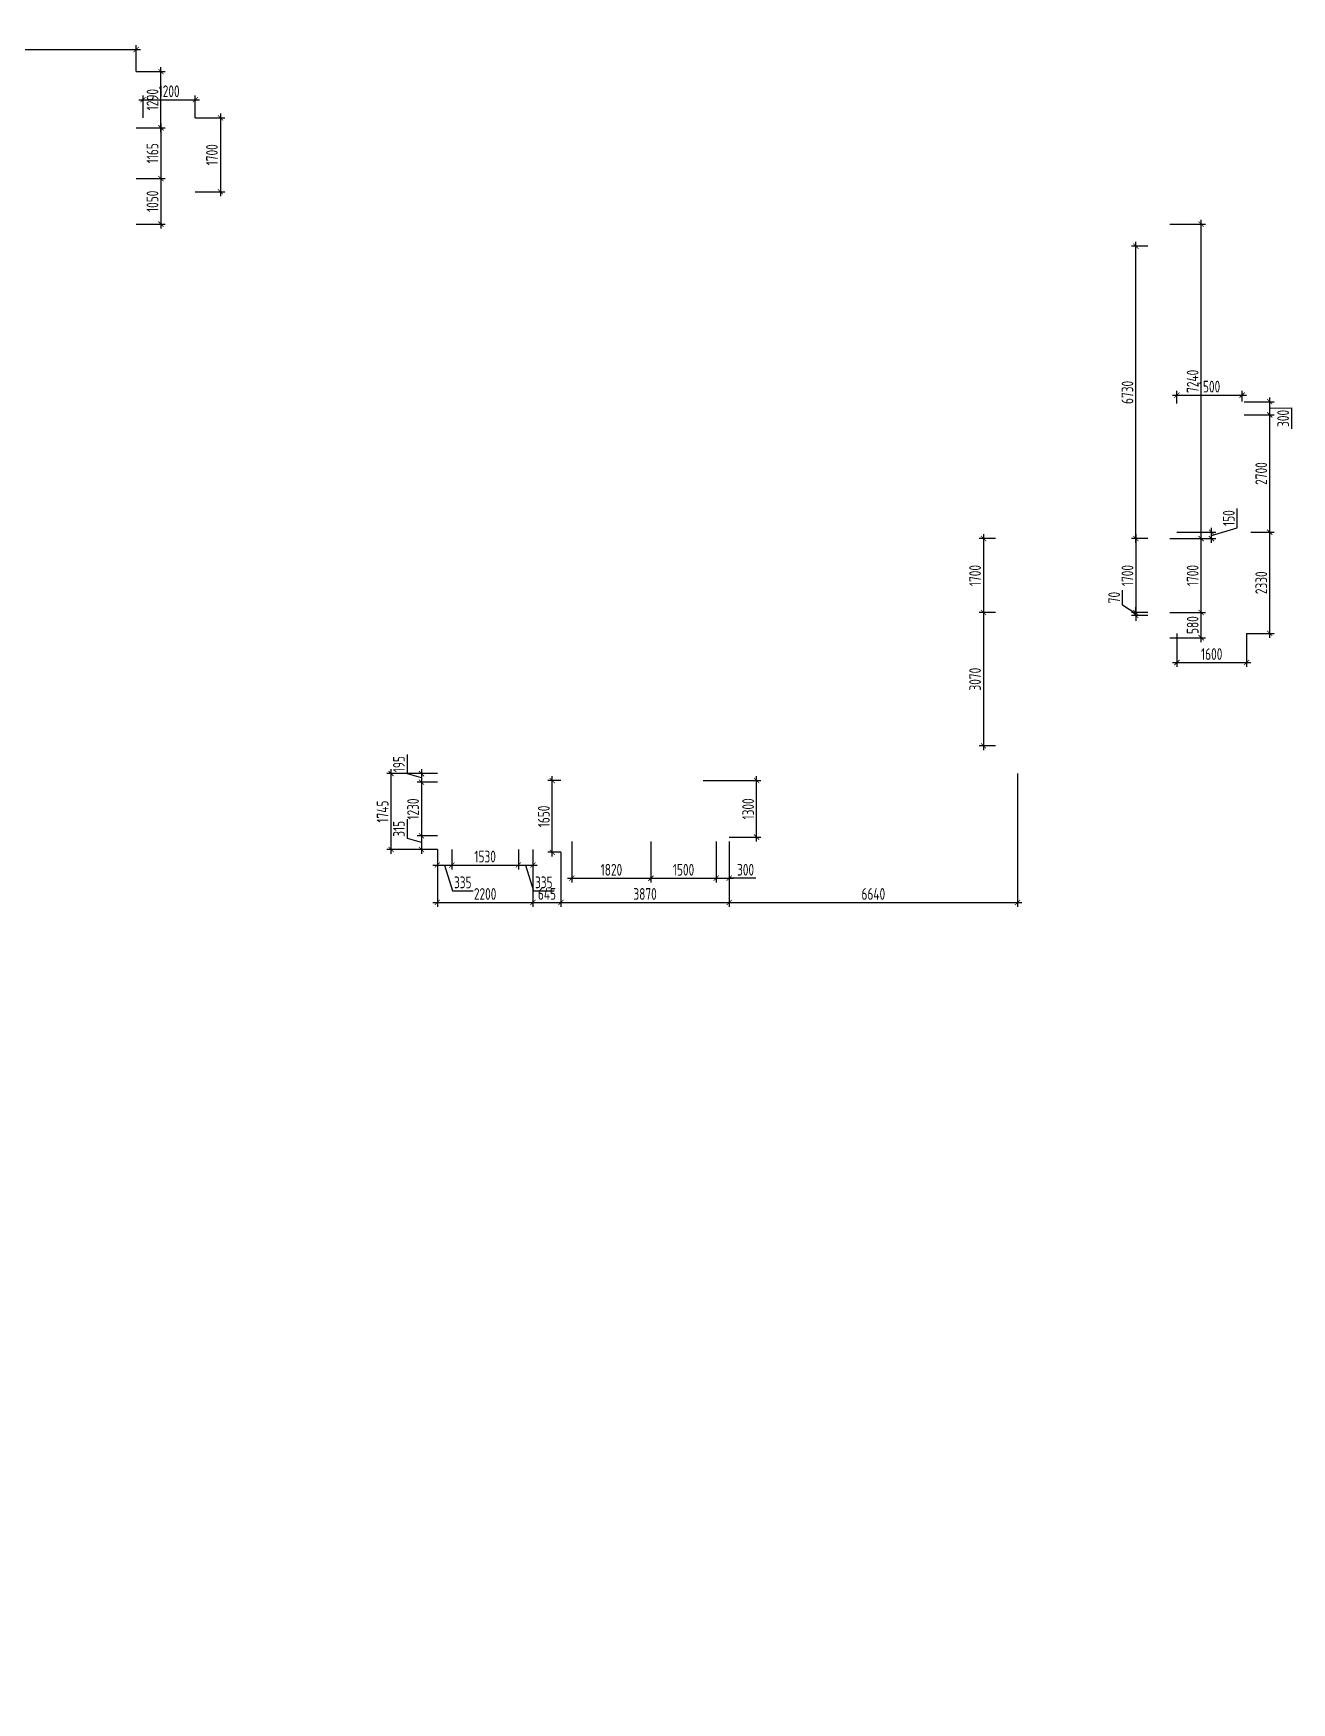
# Model space of a CAD drawing. Header units: millimetres. Extents: x -350007 to 536090, y -888 to 198380.
# Drawn here: x -180628 to -151664, y 93828 to 132251 of the extents above; entities that cross this region are included whole.
import ezdxf

# ---------------------------------------------------------------- set-up
doc = ezdxf.new("R2010")
doc.units = ezdxf.units.MM
doc.layers.add('АР_Размеры нов.', color=15, linetype='Continuous', lineweight=0)
doc.styles.add('ISOCPEUR', font='isocpeur.ttf', dxfattribs={"width": 0.7})
doc.dimstyles.new('R_100', dxfattribs={"dimtxt": 270, "dimasz": 120, "dimexe": 100, "dimexo": 0, "dimgap": 60, "dimtad": 1, "dimdec": 0, "dimrnd": 5, "dimzin": 0, "dimdsep": 46, "dimtxsty": 'ISOCPEUR', "dimblk": 'ARCHTICK', "dimcen": 0, "dimdle": 100, "dimclrd": 256, "dimclre": 256, "dimclrt": 256, "dimadec": 0, "dimazin": 0, "dimtfac": 2, "dimtdec": 0, "dimtofl": 0, "dimtmove": 1, "dimatfit": 3, "dimfxl": 1, "dimtvp": 3, "dimtolj": 1, "dimtzin": 0, "dimarcsym": 0})

# ---------------------------------------------------------------- blocks, each defined once
blk = doc.blocks.new('_ArchTick')
at = {"color": 0, "linetype": 'ByBlock', "const_width": 0.15}
blk.add_lwpolyline([(-0.5, -0.5), (0.5, 0.5)], dxfattribs=at)
blk = doc.blocks.new('*D2738')
at = {"layer": 'АР_Размеры нов.', "lineweight": -2, "ltscale": 100, "transparency": 16777216}
for p, q in [((-178264, 130076), (-177591, 130076)), ((-177691, 130176), (-177691, 128809)), ((-178264, 128909), (-177591, 128909))]:
    blk.add_line(p, q, dxfattribs=at)
at = {"layer": 'АР_Размеры нов.', "lineweight": -2, "ltscale": 100, "transparency": 16777216, "xscale": 120, "yscale": 120, "zscale": 120}
for p, rotation in [((-177691, 130076), 90), ((-177691, 128909), 270)]:
    blk.add_blockref('_ArchTick', p, dxfattribs=dict(at, rotation=rotation))
at = {"layer": 'АР_Размеры нов.', "ltscale": 100, "transparency": 16777216, "insert": (-177886, 129492), "char_height": 270, "attachment_point": 5, "rotation": 90, "style": 'ISOCPEUR'}
blk.add_mtext('\\A1;1165', dxfattribs=at)
blk = doc.blocks.new('*D2758')
at = {"layer": 'АР_Размеры нов.', "lineweight": -2, "ltscale": 100, "transparency": 16777216}
for p, q in [((-158756, 120721), (-158756, 118821)), ((-158484, 120621), (-158856, 120621)), ((-158484, 118921), (-158856, 118921))]:
    blk.add_line(p, q, dxfattribs=at)
at = {"layer": 'АР_Размеры нов.', "lineweight": -2, "ltscale": 100, "transparency": 16777216, "xscale": 120, "yscale": 120, "zscale": 120}
for p, rotation in [((-158756, 120621), 90), ((-158756, 118921), 270)]:
    blk.add_blockref('_ArchTick', p, dxfattribs=dict(at, rotation=rotation))
at = {"layer": 'АР_Размеры нов.', "ltscale": 100, "transparency": 16777216, "insert": (-158951, 119771), "char_height": 270, "attachment_point": 5, "rotation": 90, "style": 'ISOCPEUR'}
blk.add_mtext('\\A1;1700', dxfattribs=at)
blk = doc.blocks.new('*D2536')
at = {"layer": 'АР_Размеры нов.', "lineweight": -2, "ltscale": 100, "transparency": 16777216}
for p, q in [((-155249, 120721), (-155249, 118821)), ((-154974, 120621), (-155349, 120621)), ((-154974, 118921), (-155349, 118921))]:
    blk.add_line(p, q, dxfattribs=at)
at = {"layer": 'АР_Размеры нов.', "lineweight": -2, "ltscale": 100, "transparency": 16777216, "xscale": 120, "yscale": 120, "zscale": 120}
for p, rotation in [((-155249, 120621), 90), ((-155249, 118921), 270)]:
    blk.add_blockref('_ArchTick', p, dxfattribs=dict(at, rotation=rotation))
at = {"layer": 'АР_Размеры нов.', "ltscale": 100, "transparency": 16777216, "insert": (-155444, 119771), "char_height": 270, "attachment_point": 5, "rotation": 90, "style": 'ISOCPEUR'}
blk.add_mtext('\\A1;1700', dxfattribs=at)
blk = doc.blocks.new('*D2724')
at = {"layer": 'АР_Размеры нов.', "lineweight": -2, "ltscale": 100, "transparency": 16777216}
for p, q in [((-154404, 123925), (-152704, 123925)), ((-154304, 123734), (-154304, 124025)), ((-152804, 123781), (-152804, 124025))]:
    blk.add_line(p, q, dxfattribs=at)
at = {"layer": 'АР_Размеры нов.', "lineweight": -2, "ltscale": 100, "transparency": 16777216, "xscale": 120, "yscale": 120, "zscale": 120, "rotation": 180}
blk.add_blockref('_ArchTick', (-154304, 123925), dxfattribs=at)
at = {"layer": 'АР_Размеры нов.', "lineweight": -2, "ltscale": 100, "transparency": 16777216, "xscale": 120, "yscale": 120, "zscale": 120}
blk.add_blockref('_ArchTick', (-152804, 123925), dxfattribs=at)
at = {"layer": 'АР_Размеры нов.', "ltscale": 100, "transparency": 16777216, "insert": (-153554, 124120), "char_height": 270, "attachment_point": 5, "style": 'ISOCPEUR'}
blk.add_mtext('\\A1;1500', dxfattribs=at)
blk = doc.blocks.new('*D2725')
at = {"layer": 'АР_Размеры нов.', "lineweight": -2, "ltscale": 100, "transparency": 16777216}
for p, q in [((-165212, 115051), (-163880, 115051)), ((-163980, 113650), (-163980, 115151)), ((-164612, 113750), (-163880, 113750))]:
    blk.add_line(p, q, dxfattribs=at)
at = {"layer": 'АР_Размеры нов.', "lineweight": -2, "ltscale": 100, "transparency": 16777216, "xscale": 120, "yscale": 120, "zscale": 120}
for p, rotation in [((-163980, 115051), 90), ((-163980, 113750), 270)]:
    blk.add_blockref('_ArchTick', p, dxfattribs=dict(at, rotation=rotation))
at = {"layer": 'АР_Размеры нов.', "ltscale": 100, "transparency": 16777216, "insert": (-164175, 114400), "char_height": 270, "attachment_point": 5, "rotation": 90, "style": 'ISOCPEUR'}
blk.add_mtext('\\A1;1300', dxfattribs=at)
blk = doc.blocks.new('*D2933')
at = {"layer": 'АР_Размеры нов.', "lineweight": -2, "ltscale": 100, "transparency": 16777216}
for p, q in [((-168233, 113651), (-168233, 112704)), ((-166412, 113652), (-166412, 112704)), ((-168333, 112804), (-166312, 112804))]:
    blk.add_line(p, q, dxfattribs=at)
at = {"layer": 'АР_Размеры нов.', "lineweight": -2, "ltscale": 100, "transparency": 16777216, "xscale": 120, "yscale": 120, "zscale": 120, "rotation": 180}
blk.add_blockref('_ArchTick', (-168233, 112804), dxfattribs=at)
at = {"layer": 'АР_Размеры нов.', "lineweight": -2, "ltscale": 100, "transparency": 16777216, "xscale": 120, "yscale": 120, "zscale": 120}
blk.add_blockref('_ArchTick', (-166412, 112804), dxfattribs=at)
at = {"layer": 'АР_Размеры нов.', "ltscale": 100, "transparency": 16777216, "insert": (-167322, 112999), "char_height": 270, "attachment_point": 5, "style": 'ISOCPEUR'}
blk.add_mtext('\\A1;1820', dxfattribs=at)
blk = doc.blocks.new('*D2934')
at = {"layer": 'АР_Размеры нов.', "lineweight": -2, "ltscale": 100, "transparency": 16777216}
for p, q in [((-166412, 113652), (-166412, 112704)), ((-164912, 113651), (-164912, 112704)), ((-166512, 112804), (-164812, 112804))]:
    blk.add_line(p, q, dxfattribs=at)
at = {"layer": 'АР_Размеры нов.', "lineweight": -2, "ltscale": 100, "transparency": 16777216, "xscale": 120, "yscale": 120, "zscale": 120, "rotation": 180}
blk.add_blockref('_ArchTick', (-166412, 112804), dxfattribs=at)
at = {"layer": 'АР_Размеры нов.', "lineweight": -2, "ltscale": 100, "transparency": 16777216, "xscale": 120, "yscale": 120, "zscale": 120}
blk.add_blockref('_ArchTick', (-164912, 112804), dxfattribs=at)
at = {"layer": 'АР_Размеры нов.', "ltscale": 100, "transparency": 16777216, "insert": (-165662, 112999), "char_height": 270, "attachment_point": 5, "style": 'ISOCPEUR'}
blk.add_mtext('\\A1;1500', dxfattribs=at)
blk = doc.blocks.new('*D2935')
at = {"layer": 'АР_Размеры нов.', "lineweight": -2, "ltscale": 100, "transparency": 16777216}
for p, q in [((-154304, 118440), (-154304, 117669)), ((-152704, 118440), (-152704, 117669)), ((-154404, 117769), (-152604, 117769))]:
    blk.add_line(p, q, dxfattribs=at)
at = {"layer": 'АР_Размеры нов.', "lineweight": -2, "ltscale": 100, "transparency": 16777216, "xscale": 120, "yscale": 120, "zscale": 120, "rotation": 180}
blk.add_blockref('_ArchTick', (-154304, 117769), dxfattribs=at)
at = {"layer": 'АР_Размеры нов.', "lineweight": -2, "ltscale": 100, "transparency": 16777216, "xscale": 120, "yscale": 120, "zscale": 120}
blk.add_blockref('_ArchTick', (-152704, 117769), dxfattribs=at)
at = {"layer": 'АР_Размеры нов.', "ltscale": 100, "transparency": 16777216, "insert": (-153504, 117964), "char_height": 270, "attachment_point": 5, "style": 'ISOCPEUR'}
blk.add_mtext('\\A1;1600', dxfattribs=at)
blk = doc.blocks.new('*D2936')
at = {"layer": 'АР_Размеры нов.', "lineweight": -2, "ltscale": 100, "transparency": 16777216}
for p, q in [((-152604, 120769), (-152069, 120769)), ((-152169, 118340), (-152169, 120869)), ((-152704, 118440), (-152069, 118440))]:
    blk.add_line(p, q, dxfattribs=at)
at = {"layer": 'АР_Размеры нов.', "lineweight": -2, "ltscale": 100, "transparency": 16777216, "xscale": 120, "yscale": 120, "zscale": 120}
for p, rotation in [((-152169, 120769), 90), ((-152169, 118440), 270)]:
    blk.add_blockref('_ArchTick', p, dxfattribs=dict(at, rotation=rotation))
at = {"layer": 'АР_Размеры нов.', "ltscale": 100, "transparency": 16777216, "insert": (-152364, 119605), "char_height": 270, "attachment_point": 5, "rotation": 90, "style": 'ISOCPEUR'}
blk.add_mtext('\\A1;2330', dxfattribs=at)
blk = doc.blocks.new('*D2944')
at = {"layer": 'АР_Размеры нов.', "lineweight": -2, "ltscale": 100, "transparency": 16777216}
for p, q in [((-152604, 123469), (-152069, 123469)), ((-152169, 120669), (-152169, 123569)), ((-152604, 120769), (-152069, 120769))]:
    blk.add_line(p, q, dxfattribs=at)
at = {"layer": 'АР_Размеры нов.', "lineweight": -2, "ltscale": 100, "transparency": 16777216, "xscale": 120, "yscale": 120, "zscale": 120}
for p, rotation in [((-152169, 123469), 90), ((-152169, 120769), 270)]:
    blk.add_blockref('_ArchTick', p, dxfattribs=dict(at, rotation=rotation))
at = {"layer": 'АР_Размеры нов.', "ltscale": 100, "transparency": 16777216, "insert": (-152364, 122119), "char_height": 270, "attachment_point": 5, "rotation": 90, "style": 'ISOCPEUR'}
blk.add_mtext('\\A1;2700', dxfattribs=at)
blk = doc.blocks.new('*D2958')
at = {"layer": 'АР_Размеры нов.', "lineweight": -2, "ltscale": 100, "transparency": 16777216}
for p, q in [((-178204, 130724), (-176801, 130724)), ((-178104, 130306), (-178104, 130824)), ((-176901, 130306), (-176901, 130824))]:
    blk.add_line(p, q, dxfattribs=at)
at = {"layer": 'АР_Размеры нов.', "lineweight": -2, "ltscale": 100, "transparency": 16777216, "xscale": 120, "yscale": 120, "zscale": 120, "rotation": 180}
blk.add_blockref('_ArchTick', (-178104, 130724), dxfattribs=at)
at = {"layer": 'АР_Размеры нов.', "lineweight": -2, "ltscale": 100, "transparency": 16777216, "xscale": 120, "yscale": 120, "zscale": 120}
blk.add_blockref('_ArchTick', (-176901, 130724), dxfattribs=at)
at = {"layer": 'АР_Размеры нов.', "ltscale": 100, "transparency": 16777216, "insert": (-177503, 130919), "char_height": 270, "attachment_point": 5, "style": 'ISOCPEUR'}
blk.add_mtext('\\A1;1200', dxfattribs=at)
blk = doc.blocks.new('*D2959')
at = {"layer": 'АР_Размеры нов.', "lineweight": -2, "ltscale": 100, "transparency": 16777216}
for p, q in [((-176901, 130306), (-176222, 130306)), ((-176322, 130406), (-176322, 128507)), ((-176901, 128607), (-176222, 128607))]:
    blk.add_line(p, q, dxfattribs=at)
at = {"layer": 'АР_Размеры нов.', "lineweight": -2, "ltscale": 100, "transparency": 16777216, "xscale": 120, "yscale": 120, "zscale": 120}
for p, rotation in [((-176322, 130306), 90), ((-176322, 128607), 270)]:
    blk.add_blockref('_ArchTick', p, dxfattribs=dict(at, rotation=rotation))
at = {"layer": 'АР_Размеры нов.', "ltscale": 100, "transparency": 16777216, "insert": (-176517, 129456), "char_height": 270, "attachment_point": 5, "rotation": 90, "style": 'ISOCPEUR'}
blk.add_mtext('\\A1;1700', dxfattribs=at)
blk = doc.blocks.new('*D2969')
at = {"layer": 'АР_Размеры нов.', "lineweight": -2, "ltscale": 100, "transparency": 16777216}
for p, q in [((-152754, 123772), (-152069, 123772)), ((-152169, 123369), (-152169, 123872)), ((-152754, 123469), (-152069, 123469)), ((-152169, 123620), (-151665, 123628)), ((-151665, 123628), (-151665, 123148))]:
    blk.add_line(p, q, dxfattribs=at)
at = {"layer": 'АР_Размеры нов.', "lineweight": -2, "ltscale": 100, "transparency": 16777216, "xscale": 120, "yscale": 120, "zscale": 120}
for p, rotation in [((-152169, 123772), 90), ((-152169, 123469), 270)]:
    blk.add_blockref('_ArchTick', p, dxfattribs=dict(at, rotation=rotation))
at = {"layer": 'АР_Размеры нов.', "ltscale": 100, "transparency": 16777216, "insert": (-151860, 123388), "char_height": 270, "attachment_point": 5, "rotation": 90, "style": 'ISOCPEUR'}
blk.add_mtext('\\A1;300', dxfattribs=at)
blk = doc.blocks.new('*D2801')
at = {"layer": 'АР_Размеры нов.', "lineweight": -2, "ltscale": 100, "transparency": 16777216}
for p, q in [((-164912, 113651), (-164912, 112704)), ((-164612, 113651), (-164612, 112704)), ((-165012, 112804), (-164512, 112804)), ((-163994, 112804), (-164612, 112804))]:
    blk.add_line(p, q, dxfattribs=at)
at = {"layer": 'АР_Размеры нов.', "lineweight": -2, "ltscale": 100, "transparency": 16777216, "xscale": 120, "yscale": 120, "zscale": 120, "rotation": 180}
blk.add_blockref('_ArchTick', (-164912, 112804), dxfattribs=at)
at = {"layer": 'АР_Размеры нов.', "lineweight": -2, "ltscale": 100, "transparency": 16777216, "xscale": 120, "yscale": 120, "zscale": 120}
blk.add_blockref('_ArchTick', (-164612, 112804), dxfattribs=at)
at = {"layer": 'АР_Размеры нов.', "ltscale": 100, "transparency": 16777216, "insert": (-164234, 112999), "char_height": 270, "attachment_point": 5, "style": 'ISOCPEUR'}
blk.add_mtext('\\A1;300', dxfattribs=at)
blk = doc.blocks.new('*D1653')
at = {"layer": 'АР_Размеры нов.', "lineweight": -2, "ltscale": 500, "transparency": 16777216}
for p, q in [((-158484, 118921), (-158856, 118921)), ((-158756, 119021), (-158756, 115751)), ((-158484, 115851), (-158856, 115851))]:
    blk.add_line(p, q, dxfattribs=at)
at = {"layer": 'АР_Размеры нов.', "lineweight": -2, "ltscale": 500, "transparency": 16777216, "xscale": 120, "yscale": 120, "zscale": 120}
for p, rotation in [((-158756, 118921), 90), ((-158756, 115851), 270)]:
    blk.add_blockref('_ArchTick', p, dxfattribs=dict(at, rotation=rotation))
at = {"layer": 'АР_Размеры нов.', "lineweight": 13, "ltscale": 500, "transparency": 16777216, "insert": (-158951, 117386), "char_height": 270, "attachment_point": 5, "rotation": 90, "style": 'ISOCPEUR'}
blk.add_mtext('\\A1;3070', dxfattribs=at)
blk = doc.blocks.new('*D1654')
at = {"layer": 'АР_Размеры нов.', "lineweight": -2, "ltscale": 500, "transparency": 16777216}
for p, q in [((-155554, 119091), (-155554, 119437)), ((-155249, 118886), (-155554, 119091)), ((-154974, 118921), (-155349, 118921)), ((-154974, 118851), (-155349, 118851)), ((-155249, 118921), (-155249, 119041)), ((-155249, 118851), (-155249, 118921)), ((-155249, 118851), (-155249, 118731))]:
    blk.add_line(p, q, dxfattribs=at)
at = {"layer": 'АР_Размеры нов.', "lineweight": -2, "ltscale": 500, "transparency": 16777216, "xscale": 120, "yscale": 120, "zscale": 120}
for p, rotation in [((-155249, 118921), 270), ((-155249, 118851), 90)]:
    blk.add_blockref('_ArchTick', p, dxfattribs=dict(at, rotation=rotation))
at = {"layer": 'АР_Размеры нов.', "lineweight": 13, "ltscale": 500, "transparency": 16777216, "insert": (-155749, 119264), "char_height": 270, "attachment_point": 5, "rotation": 90, "style": 'ISOCPEUR'}
blk.add_mtext('\\A1;70', dxfattribs=at)
blk = doc.blocks.new('*D4067')
at = {"layer": 'АР_Размеры нов.', "lineweight": -2, "transparency": 16777216}
for p, q in [((-178264, 128909), (-177591, 128909)), ((-177691, 129009), (-177691, 127761)), ((-178264, 127861), (-177591, 127861))]:
    blk.add_line(p, q, dxfattribs=at)
at = {"layer": 'АР_Размеры нов.', "lineweight": -2, "transparency": 16777216, "xscale": 120, "yscale": 120, "zscale": 120}
for p, rotation in [((-177691, 128909), 90), ((-177691, 127861), 270)]:
    blk.add_blockref('_ArchTick', p, dxfattribs=dict(at, rotation=rotation))
at = {"layer": 'АР_Размеры нов.', "transparency": 16777216, "insert": (-177886, 128385), "char_height": 270, "attachment_point": 5, "rotation": 90, "style": 'ISOCPEUR'}
blk.add_mtext('\\A1;1050', dxfattribs=at)
blk = doc.blocks.new('*D7080')
at = {"layer": 'АР_Размеры нов.', "lineweight": -2, "transparency": 16777216}
for p, q in [((-177691, 129979), (-177691, 131471)), ((-178264, 131371), (-177591, 131371)), ((-178264, 130079), (-177591, 130079))]:
    blk.add_line(p, q, dxfattribs=at)
at = {"layer": 'АР_Размеры нов.', "lineweight": -2, "transparency": 16777216, "xscale": 120, "yscale": 120, "zscale": 120}
for p, rotation in [((-177691, 131371), 90), ((-177691, 130079), 270)]:
    blk.add_blockref('_ArchTick', p, dxfattribs=dict(at, rotation=rotation))
at = {"layer": 'АР_Размеры нов.', "transparency": 16777216, "insert": (-177886, 130725), "char_height": 270, "attachment_point": 5, "rotation": 90, "style": 'ISOCPEUR'}
blk.add_mtext('\\A1;1290', dxfattribs=at)
blk = doc.blocks.new('*D7083')
at = {"layer": 'АР_Размеры нов.', "lineweight": -2, "transparency": 16777216}
for p, q in [((-186245, 131878), (-178164, 131878)), ((-186145, 131371), (-186145, 131978)), ((-178264, 131371), (-178264, 131978))]:
    blk.add_line(p, q, dxfattribs=at)
at = {"layer": 'АР_Размеры нов.', "lineweight": -2, "transparency": 16777216, "xscale": 120, "yscale": 120, "zscale": 120, "rotation": 180}
blk.add_blockref('_ArchTick', (-186145, 131878), dxfattribs=at)
at = {"layer": 'АР_Размеры нов.', "lineweight": -2, "transparency": 16777216, "xscale": 120, "yscale": 120, "zscale": 120}
blk.add_blockref('_ArchTick', (-178264, 131878), dxfattribs=at)
at = {"layer": 'АР_Размеры нов.', "transparency": 16777216, "insert": (-182205, 132073), "char_height": 270, "attachment_point": 5, "style": 'ISOCPEUR'}
blk.add_mtext('\\A1;7880', dxfattribs=at)
blk = doc.blocks.new('*D7088')
at = {"layer": 'АР_Размеры нов.', "lineweight": -2, "transparency": 16777216}
for p, q in [((-154974, 127351), (-155349, 127351)), ((-155249, 120521), (-155249, 127451)), ((-154974, 120621), (-155349, 120621))]:
    blk.add_line(p, q, dxfattribs=at)
at = {"layer": 'АР_Размеры нов.', "lineweight": -2, "transparency": 16777216, "xscale": 120, "yscale": 120, "zscale": 120}
for p, rotation in [((-155249, 127351), 90), ((-155249, 120621), 270)]:
    blk.add_blockref('_ArchTick', p, dxfattribs=dict(at, rotation=rotation))
at = {"layer": 'АР_Размеры нов.', "transparency": 16777216, "insert": (-155444, 123986), "char_height": 270, "attachment_point": 5, "rotation": 90, "style": 'ISOCPEUR'}
blk.add_mtext('\\A1;6730', dxfattribs=at)
blk = doc.blocks.new('*D7089')
at = {"layer": 'АР_Размеры нов.', "lineweight": -2, "transparency": 16777216}
for p, q in [((-154464, 118921), (-153647, 118921)), ((-153747, 118241), (-153747, 119021)), ((-154464, 118341), (-153647, 118341))]:
    blk.add_line(p, q, dxfattribs=at)
at = {"layer": 'АР_Размеры нов.', "lineweight": -2, "transparency": 16777216, "xscale": 120, "yscale": 120, "zscale": 120}
for p, rotation in [((-153747, 118921), 90), ((-153747, 118341), 270)]:
    blk.add_blockref('_ArchTick', p, dxfattribs=dict(at, rotation=rotation))
at = {"layer": 'АР_Размеры нов.', "transparency": 16777216, "insert": (-153942, 118631), "char_height": 270, "attachment_point": 5, "rotation": 90, "style": 'ISOCPEUR'}
blk.add_mtext('\\A1;580', dxfattribs=at)
blk = doc.blocks.new('*D7090')
at = {"layer": 'АР_Размеры нов.', "lineweight": -2, "transparency": 16777216}
for p, q in [((-153747, 118821), (-153747, 120721)), ((-154464, 120621), (-153647, 120621)), ((-154464, 118921), (-153647, 118921))]:
    blk.add_line(p, q, dxfattribs=at)
at = {"layer": 'АР_Размеры нов.', "lineweight": -2, "transparency": 16777216, "xscale": 120, "yscale": 120, "zscale": 120}
for p, rotation in [((-153747, 120621), 90), ((-153747, 118921), 270)]:
    blk.add_blockref('_ArchTick', p, dxfattribs=dict(at, rotation=rotation))
at = {"layer": 'АР_Размеры нов.', "transparency": 16777216, "insert": (-153942, 119771), "char_height": 270, "attachment_point": 5, "rotation": 90, "style": 'ISOCPEUR'}
blk.add_mtext('\\A1;1700', dxfattribs=at)
blk = doc.blocks.new('*D7091')
at = {"layer": 'АР_Размеры нов.', "lineweight": -2, "transparency": 16777216}
for p, q in [((-153747, 120521), (-153747, 127961)), ((-154464, 127861), (-153647, 127861)), ((-154464, 120621), (-153647, 120621))]:
    blk.add_line(p, q, dxfattribs=at)
at = {"layer": 'АР_Размеры нов.', "lineweight": -2, "transparency": 16777216, "xscale": 120, "yscale": 120, "zscale": 120}
for p, rotation in [((-153747, 127861), 90), ((-153747, 120621), 270)]:
    blk.add_blockref('_ArchTick', p, dxfattribs=dict(at, rotation=rotation))
at = {"layer": 'АР_Размеры нов.', "transparency": 16777216, "insert": (-153942, 124241), "char_height": 270, "attachment_point": 5, "rotation": 90, "style": 'ISOCPEUR'}
blk.add_mtext('\\A1;7240', dxfattribs=at)
blk = doc.blocks.new('*D7092')
at = {"layer": 'АР_Размеры нов.', "lineweight": -2, "transparency": 16777216}
for p, q in [((-168483, 115051), (-168783, 115051)), ((-168683, 113301), (-168683, 115151)), ((-168483, 113401), (-168783, 113401))]:
    blk.add_line(p, q, dxfattribs=at)
at = {"layer": 'АР_Размеры нов.', "lineweight": -2, "transparency": 16777216, "xscale": 120, "yscale": 120, "zscale": 120}
for p, rotation in [((-168683, 115051), 90), ((-168683, 113401), 270)]:
    blk.add_blockref('_ArchTick', p, dxfattribs=dict(at, rotation=rotation))
at = {"layer": 'АР_Размеры нов.', "transparency": 16777216, "insert": (-168878, 114226), "char_height": 270, "attachment_point": 5, "rotation": 90, "style": 'ISOCPEUR'}
blk.add_mtext('\\A1;1650', dxfattribs=at)
blk = doc.blocks.new('*D7093')
at = {"layer": 'АР_Размеры нов.', "lineweight": -2, "transparency": 16777216}
for p, q in [((-168483, 113401), (-168483, 112147)), ((-164612, 113401), (-164612, 112147)), ((-168583, 112247), (-164512, 112247))]:
    blk.add_line(p, q, dxfattribs=at)
at = {"layer": 'АР_Размеры нов.', "lineweight": -2, "transparency": 16777216, "xscale": 120, "yscale": 120, "zscale": 120, "rotation": 180}
blk.add_blockref('_ArchTick', (-168483, 112247), dxfattribs=at)
at = {"layer": 'АР_Размеры нов.', "lineweight": -2, "transparency": 16777216, "xscale": 120, "yscale": 120, "zscale": 120}
blk.add_blockref('_ArchTick', (-164612, 112247), dxfattribs=at)
at = {"layer": 'АР_Размеры нов.', "transparency": 16777216, "insert": (-166547, 112442), "char_height": 270, "attachment_point": 5, "style": 'ISOCPEUR'}
blk.add_mtext('\\A1;3870', dxfattribs=at)
blk = doc.blocks.new('*D7094')
at = {"layer": 'АР_Размеры нов.', "lineweight": -2, "transparency": 16777216}
for p, q in [((-157974, 115211), (-157974, 112147)), ((-164612, 113401), (-164612, 112147)), ((-164712, 112247), (-157874, 112247))]:
    blk.add_line(p, q, dxfattribs=at)
at = {"layer": 'АР_Размеры нов.', "lineweight": -2, "transparency": 16777216, "xscale": 120, "yscale": 120, "zscale": 120, "rotation": 180}
blk.add_blockref('_ArchTick', (-164612, 112247), dxfattribs=at)
at = {"layer": 'АР_Размеры нов.', "lineweight": -2, "transparency": 16777216, "xscale": 120, "yscale": 120, "zscale": 120}
blk.add_blockref('_ArchTick', (-157974, 112247), dxfattribs=at)
at = {"layer": 'АР_Размеры нов.', "transparency": 16777216, "insert": (-161293, 112442), "char_height": 270, "attachment_point": 5, "style": 'ISOCPEUR'}
blk.add_mtext('\\A1;6640', dxfattribs=at)
blk = doc.blocks.new('*D7095')
at = {"layer": 'АР_Размеры нов.', "lineweight": -2, "transparency": 16777216}
for p, q in [((-171329, 113464), (-171329, 112147)), ((-169129, 113464), (-169129, 112147)), ((-171429, 112247), (-169029, 112247))]:
    blk.add_line(p, q, dxfattribs=at)
at = {"layer": 'АР_Размеры нов.', "lineweight": -2, "transparency": 16777216, "xscale": 120, "yscale": 120, "zscale": 120, "rotation": 180}
blk.add_blockref('_ArchTick', (-171329, 112247), dxfattribs=at)
at = {"layer": 'АР_Размеры нов.', "lineweight": -2, "transparency": 16777216, "xscale": 120, "yscale": 120, "zscale": 120}
blk.add_blockref('_ArchTick', (-169129, 112247), dxfattribs=at)
at = {"layer": 'АР_Размеры нов.', "transparency": 16777216, "insert": (-170229, 112442), "char_height": 270, "attachment_point": 5, "style": 'ISOCPEUR'}
blk.add_mtext('\\A1;2200', dxfattribs=at)
blk = doc.blocks.new('*D7096')
at = {"layer": 'АР_Размеры нов.', "lineweight": -2, "transparency": 16777216}
for p, q in [((-169129, 113464), (-169129, 112147)), ((-168483, 113401), (-168483, 112147)), ((-169229, 112247), (-168383, 112247))]:
    blk.add_line(p, q, dxfattribs=at)
at = {"layer": 'АР_Размеры нов.', "lineweight": -2, "transparency": 16777216, "xscale": 120, "yscale": 120, "zscale": 120, "rotation": 180}
blk.add_blockref('_ArchTick', (-169129, 112247), dxfattribs=at)
at = {"layer": 'АР_Размеры нов.', "lineweight": -2, "transparency": 16777216, "xscale": 120, "yscale": 120, "zscale": 120}
blk.add_blockref('_ArchTick', (-168483, 112247), dxfattribs=at)
at = {"layer": 'АР_Размеры нов.', "transparency": 16777216, "insert": (-168806, 112442), "char_height": 270, "attachment_point": 5, "style": 'ISOCPEUR'}
blk.add_mtext('\\A1;645', dxfattribs=at)
blk = doc.blocks.new('*D7097')
at = {"layer": 'АР_Размеры нов.', "lineweight": -2, "transparency": 16777216}
for p, q in [((-172018, 115209), (-172018, 115651)), ((-171693, 115311), (-171693, 114913)), ((-171693, 115112), (-172018, 115209)), ((-171329, 115211), (-171793, 115211)), ((-171329, 115013), (-171793, 115013))]:
    blk.add_line(p, q, dxfattribs=at)
at = {"layer": 'АР_Размеры нов.', "lineweight": -2, "transparency": 16777216, "xscale": 120, "yscale": 120, "zscale": 120}
for p, rotation in [((-171693, 115211), 90), ((-171693, 115013), 270)]:
    blk.add_blockref('_ArchTick', p, dxfattribs=dict(at, rotation=rotation))
at = {"layer": 'АР_Размеры нов.', "transparency": 16777216, "insert": (-172213, 115430), "char_height": 270, "attachment_point": 5, "rotation": 90, "style": 'ISOCPEUR'}
blk.add_mtext('\\A1;195', dxfattribs=at)
blk = doc.blocks.new('*D7098')
at = {"layer": 'АР_Размеры нов.', "lineweight": -2, "transparency": 16777216}
for p, q in [((-171329, 115013), (-171793, 115013)), ((-171693, 115113), (-171693, 113681)), ((-171329, 113781), (-171793, 113781))]:
    blk.add_line(p, q, dxfattribs=at)
at = {"layer": 'АР_Размеры нов.', "lineweight": -2, "transparency": 16777216, "xscale": 120, "yscale": 120, "zscale": 120}
for p, rotation in [((-171693, 115013), 90), ((-171693, 113781), 270)]:
    blk.add_blockref('_ArchTick', p, dxfattribs=dict(at, rotation=rotation))
at = {"layer": 'АР_Размеры нов.', "transparency": 16777216, "insert": (-171888, 114397), "char_height": 270, "attachment_point": 5, "rotation": 90, "style": 'ISOCPEUR'}
blk.add_mtext('\\A1;1230', dxfattribs=at)
blk = doc.blocks.new('*D7099')
at = {"layer": 'АР_Размеры нов.', "lineweight": -2, "transparency": 16777216}
for p, q in [((-172018, 113720), (-172018, 114162)), ((-171329, 113781), (-171793, 113781)), ((-171693, 113881), (-171693, 113364)), ((-171693, 113623), (-172018, 113720)), ((-171329, 113464), (-171793, 113464))]:
    blk.add_line(p, q, dxfattribs=at)
at = {"layer": 'АР_Размеры нов.', "lineweight": -2, "transparency": 16777216, "xscale": 120, "yscale": 120, "zscale": 120}
for p, rotation in [((-171693, 113781), 90), ((-171693, 113464), 270)]:
    blk.add_blockref('_ArchTick', p, dxfattribs=dict(at, rotation=rotation))
at = {"layer": 'АР_Размеры нов.', "transparency": 16777216, "insert": (-172213, 113941), "char_height": 270, "attachment_point": 5, "rotation": 90, "style": 'ISOCPEUR'}
blk.add_mtext('\\A1;315', dxfattribs=at)
blk = doc.blocks.new('*D7100')
at = {"layer": 'АР_Размеры нов.', "lineweight": -2, "transparency": 16777216}
for p, q in [((-171329, 113464), (-171329, 113008)), ((-170994, 113464), (-170994, 113008)), ((-171429, 113108), (-170894, 113108)), ((-171161, 113108), (-170983, 112513)), ((-170983, 112513), (-170504, 112513))]:
    blk.add_line(p, q, dxfattribs=at)
at = {"layer": 'АР_Размеры нов.', "lineweight": -2, "transparency": 16777216, "xscale": 120, "yscale": 120, "zscale": 120, "rotation": 180}
blk.add_blockref('_ArchTick', (-171329, 113108), dxfattribs=at)
at = {"layer": 'АР_Размеры нов.', "lineweight": -2, "transparency": 16777216, "xscale": 120, "yscale": 120, "zscale": 120}
blk.add_blockref('_ArchTick', (-170994, 113108), dxfattribs=at)
at = {"layer": 'АР_Размеры нов.', "transparency": 16777216, "insert": (-170743, 112708), "char_height": 270, "attachment_point": 5, "style": 'ISOCPEUR'}
blk.add_mtext('\\A1;335', dxfattribs=at)
blk = doc.blocks.new('*D7101')
at = {"layer": 'АР_Размеры нов.', "lineweight": -2, "transparency": 16777216}
for p, q in [((-170994, 113464), (-170994, 113008)), ((-169464, 113464), (-169464, 113008)), ((-171094, 113108), (-169364, 113108))]:
    blk.add_line(p, q, dxfattribs=at)
at = {"layer": 'АР_Размеры нов.', "lineweight": -2, "transparency": 16777216, "xscale": 120, "yscale": 120, "zscale": 120, "rotation": 180}
blk.add_blockref('_ArchTick', (-170994, 113108), dxfattribs=at)
at = {"layer": 'АР_Размеры нов.', "lineweight": -2, "transparency": 16777216, "xscale": 120, "yscale": 120, "zscale": 120}
blk.add_blockref('_ArchTick', (-169464, 113108), dxfattribs=at)
at = {"layer": 'АР_Размеры нов.', "transparency": 16777216, "insert": (-170229, 113303), "char_height": 270, "attachment_point": 5, "style": 'ISOCPEUR'}
blk.add_mtext('\\A1;1530', dxfattribs=at)
blk = doc.blocks.new('*D7102')
at = {"layer": 'АР_Размеры нов.', "lineweight": -2, "transparency": 16777216}
for p, q in [((-169464, 113464), (-169464, 113008)), ((-169129, 113464), (-169129, 113008)), ((-169564, 113108), (-169029, 113108)), ((-169296, 113108), (-169118, 112513)), ((-169118, 112513), (-168639, 112513))]:
    blk.add_line(p, q, dxfattribs=at)
at = {"layer": 'АР_Размеры нов.', "lineweight": -2, "transparency": 16777216, "xscale": 120, "yscale": 120, "zscale": 120, "rotation": 180}
blk.add_blockref('_ArchTick', (-169464, 113108), dxfattribs=at)
at = {"layer": 'АР_Размеры нов.', "lineweight": -2, "transparency": 16777216, "xscale": 120, "yscale": 120, "zscale": 120}
blk.add_blockref('_ArchTick', (-169129, 113108), dxfattribs=at)
at = {"layer": 'АР_Размеры нов.', "transparency": 16777216, "insert": (-168878, 112708), "char_height": 270, "attachment_point": 5, "style": 'ISOCPEUR'}
blk.add_mtext('\\A1;335', dxfattribs=at)
blk = doc.blocks.new('*D7185')
at = {"layer": 'АР_Размеры нов.', "lineweight": -2, "transparency": 16777216}
for p, q in [((-152915, 120873), (-152915, 121315)), ((-154304, 120769), (-153410, 120769)), ((-153510, 120695), (-152915, 120873)), ((-153510, 120521), (-153510, 120869)), ((-154464, 120621), (-153410, 120621)), ((-280686, 59785), (-280686, 60786)), ((-281179, 60686), (-280586, 60686)), ((-281179, 59885), (-280586, 59885))]:
    blk.add_line(p, q, dxfattribs=at)
at = {"layer": 'АР_Размеры нов.', "lineweight": -2, "transparency": 16777216, "xscale": 120, "yscale": 120, "zscale": 120}
for p, rotation in [((-153510, 120769), 90), ((-153510, 120621), 270), ((-280686, 60686), 90), ((-280686, 59885), 270)]:
    blk.add_blockref('_ArchTick', p, dxfattribs=dict(at, rotation=rotation))
at = {"layer": 'АР_Размеры нов.', "transparency": 16777216, "char_height": 270, "attachment_point": 5, "rotation": 90, "style": 'ISOCPEUR'}
for s, insert in [('\\A1;150', (-153110, 121094)), ('\\A1;800', (-280881, 60286))]:
    blk.add_mtext(s, dxfattribs=dict(at, insert=insert))
blk = doc.blocks.new('*D7186')
at = {"layer": 'АР_Размеры нов.', "lineweight": -2, "transparency": 16777216}
for p, q in [((-172393, 113364), (-172393, 115311)), ((-171329, 115211), (-172493, 115211)), ((-171329, 113464), (-172493, 113464)), ((-280686, 59985), (-280686, 55406)), ((-281179, 59885), (-280586, 59885)), ((-281179, 55506), (-280586, 55506))]:
    blk.add_line(p, q, dxfattribs=at)
at = {"layer": 'АР_Размеры нов.', "lineweight": -2, "transparency": 16777216, "xscale": 120, "yscale": 120, "zscale": 120}
for p, rotation in [((-172393, 115211), 90), ((-172393, 113464), 270), ((-280686, 59885), 90), ((-280686, 55506), 270)]:
    blk.add_blockref('_ArchTick', p, dxfattribs=dict(at, rotation=rotation))
at = {"layer": 'АР_Размеры нов.', "transparency": 16777216, "char_height": 270, "attachment_point": 5, "rotation": 90, "style": 'ISOCPEUR'}
for s, insert in [('\\A1;1745', (-172588, 114338)), ('\\A1;4380', (-280881, 57695))]:
    blk.add_mtext(s, dxfattribs=dict(at, insert=insert))

msp = doc.modelspace()

# ---------------------------------------------------------------- dimensions: what is measured, and where the dimension line sits
at = {"layer": 'АР_Размеры нов.'}
for base, p1, p2, picture, middle in [((-178263.9, 131878.4), (-186145.2, 131370.7), (-178263.9, 131370.7), '*D7083', (-182204.5, 132073.4)), ((-157973.9, 112246.7), (-164611.7, 113400.7), (-157973.9, 115210.7), '*D7094', (-161292.8, 112441.7)), ((-169128.9, 112246.7), (-171328.9, 113464.4), (-169128.9, 113464.4), '*D7095', (-170228.9, 112441.7)), ((-170994, 113108.3), (-171328.9, 113464.4), (-170994, 113464.4), '*D7100', (-170923, 112708.3)), ((-169463.8, 113108.3), (-170994, 113464.4), (-169463.8, 113464.4), '*D7101', (-170228.9, 113303.3)), ((-169128.9, 113108.3), (-169463.8, 113464.4), (-169128.9, 113464.4), '*D7102', (-169057.9, 112708.3)), ((-168483.2, 112246.7), (-169128.9, 113464.4), (-168483.2, 113400.7), '*D7096', (-168806, 112441.7)), ((-164611.7115, 112246.7341), (-168483.1618, 113400.6825), (-164611.7115, 113400.6825), '*D7093', (-166547.4367, 112441.7341))]:
    dim = msp.add_linear_dim(base=base, p1=p1, p2=p2, dimstyle='R_100', override={"dimpost": '\\X'}, dxfattribs=at)
    dim.commit()
    dim.dimension.update_dxf_attribs({"geometry": picture, "text_midpoint": middle})
for base, p1, p2, override, picture, middle in [((-177691, 131370.7), (-178263.9, 130078.6), (-178263.9, 131370.7), {"dimpost": '\\X'}, '*D7080', (-177886, 130724.6)), ((-177691, 127860.7), (-178263.9, 128908.6), (-178263.9, 127860.7), {"dimpost": '\\X', "dimfxl": 300, "dimarcsym": 1}, '*D4067', (-177886, 128384.6)), ((-153746.6, 127860.7), (-154463.9, 120620.7), (-154463.9, 127860.7), {"dimpost": '\\X'}, '*D7091', (-153941.6, 124240.7)), ((-155249.1, 127350.7), (-154973.9, 120620.7), (-154973.9, 127350.7), {"dimpost": '\\X'}, '*D7088', (-155444.1, 123985.7)), ((-153510.4, 120769.1), (-154463.9, 120620.7), (-154303.9, 120769.1), {"dimpost": '\\X'}, '*D7185', (-153110.4, 120933.4)), ((-280686, 60686.4), (-281179, 59884.7), (-281179, 60686.4), {"dimpost": '\\X'}, '*D7185', (-280881, 60285.5)), ((-153746.6, 120620.7), (-154463.9, 118920.7), (-154463.9, 120620.7), {"dimpost": '\\X'}, '*D7090', (-153941.6, 119770.7)), ((-153746.6, 118920.7), (-154463.9, 118340.7), (-154463.9, 118920.7), {"dimpost": '\\X'}, '*D7089', (-153941.6, 118630.7)), ((-171693, 115013.3), (-171328.9, 115210.7), (-171328.9, 115013.3), {"dimpost": '\\X'}, '*D7097', (-172213, 115269.5)), ((-172392.8, 115210.7), (-171328.9, 113464.4), (-171328.9, 115210.7), {"dimpost": '\\X'}, '*D7186', (-172587.8, 114337.6)), ((-280686, 55506), (-281179, 59884.7), (-281179, 55506), {"dimpost": '\\X'}, '*D7186', (-280881, 57695.3)), ((-171693, 113781.2), (-171328.9, 115013.3), (-171328.9, 113781.2), {"dimpost": '\\X'}, '*D7098', (-171888, 114397.3)), ((-168683.2, 115050.7), (-168483.2, 113400.7), (-168483.2, 115050.7), {"dimpost": '\\X'}, '*D7092', (-168878.2, 114225.7)), ((-171693, 113464.4), (-171328.9, 113781.2), (-171328.9, 113464.4), {"dimpost": '\\X'}, '*D7099', (-172213, 113780.3))]:
    dim = msp.add_linear_dim(base=base, p1=p1, p2=p2, angle=90, dimstyle='R_100', override=override, dxfattribs=at)
    dim.commit()
    dim.dimension.update_dxf_attribs({"geometry": picture, "text_midpoint": middle})
at = {"layer": 'АР_Размеры нов.', "ltscale": 100}
dim = msp.add_aligned_dim(p1=(-178103.9, 130306.2), p2=(-176901.5, 130306.2), distance=417.3, dimstyle='R_100', override={"dimpost": '\\X', "dimfxl": 2.5, "dimarcsym": 2}, dxfattribs=at)
dim.commit()
dim.dimension.update_dxf_attribs({"geometry": '*D2958', "text_midpoint": (-177502.7, 130918.6)})
for base, p1, p2, override, picture, middle in [((-176322, 128606.6), (-176901.5, 130306.2), (-176901.5, 128606.6), {"dimpost": '\\X', "dimfxl": 2.5, "dimarcsym": 2}, '*D2959', (-176517, 129456.4)), ((-177691, 128908.6), (-178263.9, 130075.6), (-178263.9, 128908.6), {"dimpost": '\\X', "dimfxl": 300, "dimarcsym": 1}, '*D2738', (-177886, 129492.1)), ((-152168.7, 123469.1), (-152603.9, 120769.1), (-152603.9, 123469.1), {"dimpost": '\\X', "dimfxl": 300, "dimarcsym": 1}, '*D2944', (-152363.7, 122119.1)), ((-158755.6, 118920.7), (-158483.9, 120620.7), (-158483.9, 118920.7), {"dimpost": '\\X', "dimfxl": 300, "dimarcsym": 1}, '*D2758', (-158950.6, 119770.7)), ((-155249.1, 118920.7), (-154973.9, 120620.7), (-154973.9, 118920.7), {"dimpost": '\\X', "dimfxl": 2.5, "dimarcsym": 1}, '*D2536', (-155444.1, 119770.7)), ((-152168.7, 120769.1), (-152704, 118440.2), (-152603.9, 120769.1), {"dimpost": '\\X', "dimfxl": 300, "dimarcsym": 1}, '*D2936', (-152363.7, 119604.7)), ((-163979.5, 115050.7, -3.5), (-164611.7, 113750), (-165211.7, 115050.7), {"dimpost": '\\X', "dimfxl": 300, "dimarcsym": 1}, '*D2725', (-164174.5, 114400.3, -3.5))]:
    dim = msp.add_linear_dim(base=base, p1=p1, p2=p2, angle=90, dimstyle='R_100', override=override, dxfattribs=at)
    dim.commit()
    dim.dimension.update_dxf_attribs({"geometry": picture, "text_midpoint": middle})
for base, p1, p2, override, picture, middle in [((-152803.9, 123925.2), (-154303.9, 123734.1), (-152803.9, 123781.2), {"dimpost": '\\X', "dimfxl": 2.5, "dimarcsym": 1}, '*D2724', (-153553.9, 124120.2)), ((-152704, 117769.4), (-154303.9, 118440.2), (-152704, 118440.2), {"dimpost": '\\X', "dimfxl": 300, "dimarcsym": 1}, '*D2935', (-153504, 117964.4)), ((-166411.7115, 112803.8948), (-168233.1618, 113650.6825), (-166411.7115, 113652.1245), {"dimpost": '\\X', "dimfxl": 300, "dimarcsym": 1}, '*D2933', (-167322.4367, 112998.8948)), ((-164911.7, 112803.9), (-166411.7, 113652.1), (-164911.7, 113650.7, -3.5), {"dimpost": '\\X', "dimfxl": 300, "dimarcsym": 1}, '*D2934', (-165661.7, 112998.9))]:
    dim = msp.add_linear_dim(base=base, p1=p1, p2=p2, dimstyle='R_100', override=override, dxfattribs=at)
    dim.commit()
    dim.dimension.update_dxf_attribs({"geometry": picture, "text_midpoint": middle})
dim = msp.add_linear_dim(base=(-152168.7034, 123771.5885), p1=(-152753.9151, 123469.1375), p2=(-152753.9151, 123771.5885), angle=90, dimstyle='R_100', override={"dimpost": '\\X', "dimfxl": 300, "dimarcsym": 1}, dxfattribs=at)
dim.commit()
dim.dimension.update_dxf_attribs({"geometry": '*D2969', "text_midpoint": (-151664.5, 123567.5), "dimtype": 160})
at = {"layer": 'АР_Размеры нов.', "lineweight": 13, "ltscale": 500}
dim = msp.add_linear_dim(base=(-155249.1, 118920.7), p1=(-154973.9, 118850.7), p2=(-154973.9, 118920.7), angle=90, dimstyle='R_100', override={"dimpost": '\\X'}, dxfattribs=at)
dim.commit()
dim.dimension.update_dxf_attribs({"geometry": '*D1654', "text_midpoint": (-155553.9, 119150.5), "dimtype": 160})
dim = msp.add_linear_dim(base=(-158755.6, 115850.7), p1=(-158483.9, 118920.7), p2=(-158483.9, 115850.7), angle=90, dimstyle='R_100', override={"dimpost": '\\X'}, dxfattribs=at)
dim.commit()
dim.dimension.update_dxf_attribs({"geometry": '*D1653', "text_midpoint": (-158950.6, 117385.7)})
at = {"layer": 'АР_Размеры нов.', "ltscale": 100}
dim = msp.add_linear_dim(base=(-164611.7, 112803.9), p1=(-164911.7, 113650.7), p2=(-164611.7, 113650.7, -3.5), dimstyle='R_100', override={"dimpost": '\\X', "dimfxl": 300, "dimarcsym": 1}, dxfattribs=at)
dim.commit()
dim.dimension.update_dxf_attribs({"geometry": '*D2801', "text_midpoint": (-164233.9, 112677), "dimtype": 160})

doc.saveas('drawing.dxf')
